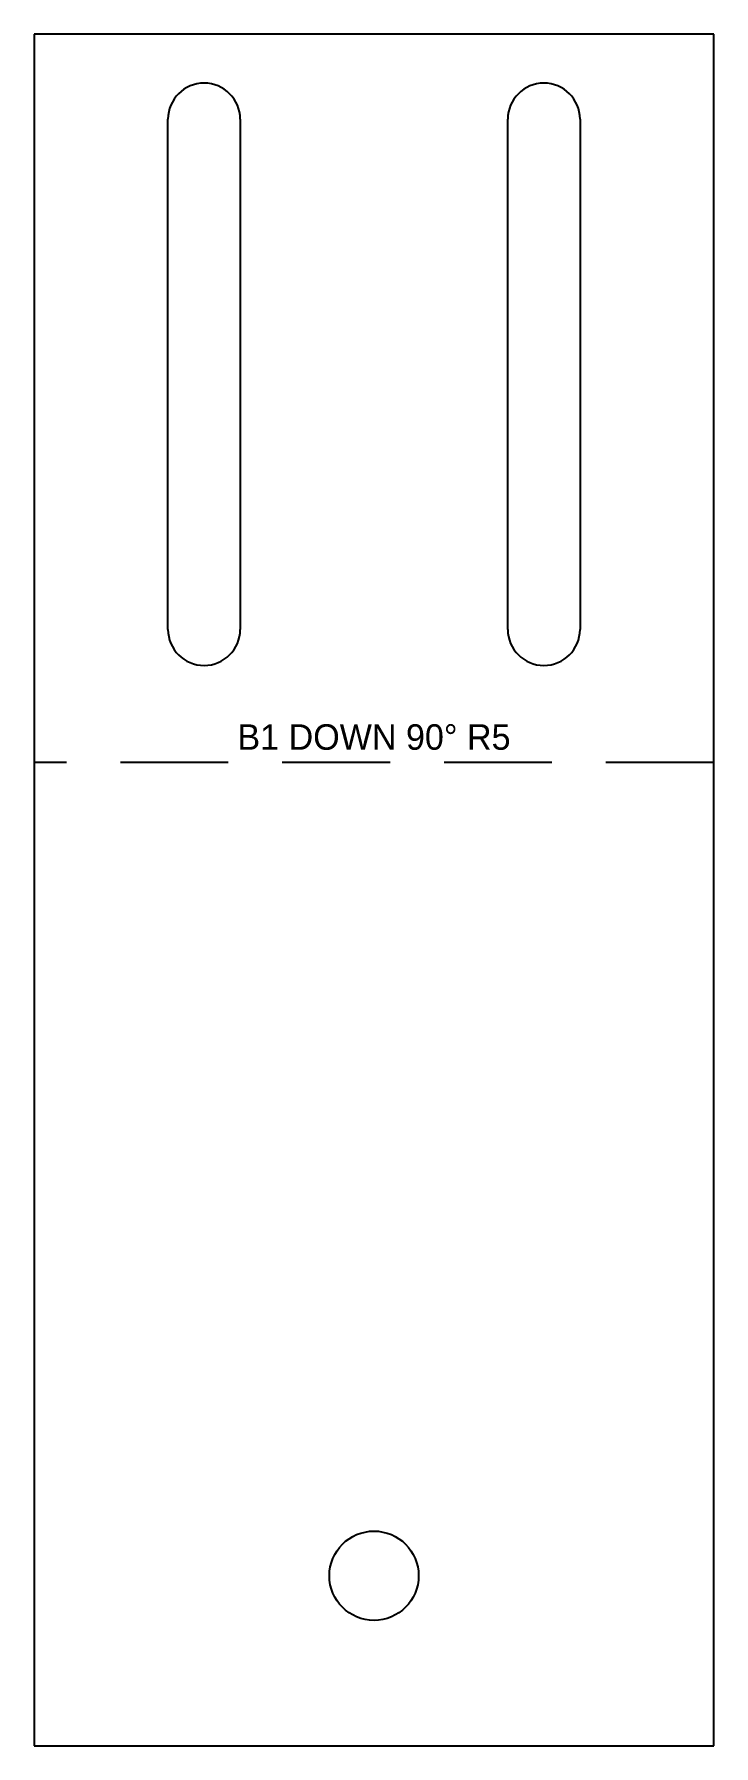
# Model space of a CAD drawing. Header units: millimetres. Extents: x -40 to 40, y -115 to 86.
import ezdxf
from ezdxf.enums import TextEntityAlignment as Align

# ---------------------------------------------------------------- set-up
doc = ezdxf.new("R2010")
doc.units = ezdxf.units.MM
doc.linetypes.add('DASHED', pattern=[19.05, 12.7, -6.35])
for name, color, linetype in [('BEND_DOWN', 5, 'DASHED'), ('BEND_NOTES', 8, 'Continuous'), ('CUT', 4, 'Continuous'), ('OUTLINE', 7, 'Continuous')]:
    doc.layers.add(name, color=color, linetype=linetype)

msp = doc.modelspace()

# ---------------------------------------------------------------- linework, layer by layer
at = {"layer": 'BEND_DOWN'}
msp.add_line((40, 0.65), (-40, 0.65), dxfattribs=at)
at = {"layer": 'CUT'}
for p, q in [((-24.25, 16.31), (-24.25, 76.31)), ((-15.75, 76.31), (-15.75, 16.31)), ((15.75, 16.31), (15.75, 76.31)), ((24.25, 76.31), (24.25, 16.31))]:
    msp.add_line(p, q, dxfattribs=at)
msp.add_circle((0, -95), 5.25, dxfattribs=at)
for centre, start, end in [((-20, 76.31), 0, 180), ((20, 76.31), 0, 180), ((-20, 16.31), 180, 0), ((20, 16.31), 180, 0)]:
    msp.add_arc(centre, 4.25, start, end, dxfattribs=at)
at = {"layer": 'OUTLINE'}
for p, q in [((40, 86.31), (-40, 86.31)), ((-40, 86.31), (-40, 6.31)), ((40, 6.31), (40, 86.31)), ((-40, 6.31), (-40, -5)), ((40, -5), (40, 6.31)), ((-40, -5), (-40, -115)), ((40, -115), (40, -5)), ((-40, -115), (40, -115))]:
    msp.add_line(p, q, dxfattribs=at)

# ---------------------------------------------------------------- texts
at = {"layer": 'BEND_NOTES'}
msp.add_text('B1 DOWN 90%%d R5', height=3, dxfattribs=at).set_placement((0, 2.15), align=Align.CENTER)

doc.saveas('drawing.dxf')
